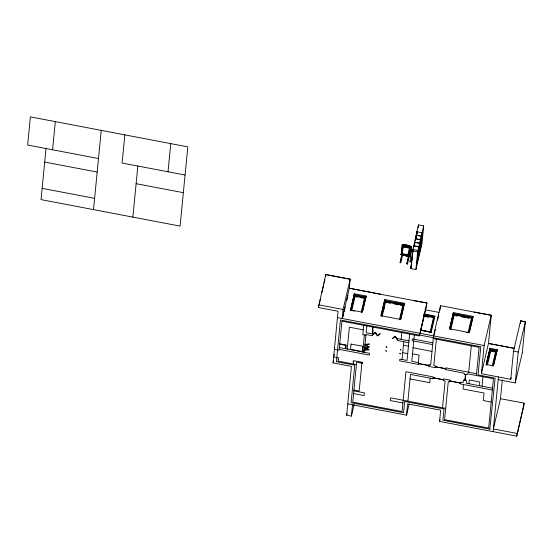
<?xml version="1.0" encoding="UTF-8"?>
<svg xmlns="http://www.w3.org/2000/svg" width="553" height="553" viewBox="0 0 553 553"><rect width="100%" height="100%" fill="white"/><g stroke="black" fill="none" stroke-linecap="round" stroke-linejoin="round"><path stroke-width="0.83" d="M46.017 148.543L41.04 199.619L180.098 226.108L187.813 146.863L30.394 116.87L27.65 145.038L98.489 158.538M52.576 149.787L55.321 121.619M93.512 209.615L101.234 130.37M124.847 134.863L122.102 163.038L185.068 175.031M132.872 217.115L137.842 166.031M168.015 171.783L170.759 143.614M354.148 404.361L351.39 416.105L346.669 415.206L351.425 366.376L333.058 362.879L338.083 311.277L318.404 307.523L325.779 274.509L350.18 279.161L349.275 288.279L426.819 303.058M325.579 276.541L325.779 274.509M350.18 279.161L343.067 309.473L342.189 318.487L349.302 288.175L380.512 294.231M347.236 349.054L349.358 327.196L363.266 329.844M354.169 295.095L354.3 293.747L366.107 295.993L365.975 297.348M354.729 295.461L365.222 297.459L354.729 295.461L351.183 310.565M359.816 297.493L364.538 298.392L364.593 297.791L355.15 295.993L355.088 296.595L358.24 297.196M353.263 363.978L353.581 360.674L362.637 362.395L362.547 363.293L356.644 362.174L352.752 402.135L402.079 411.529L405.957 371.72L433.241 376.918L433.068 378.722L410.499 374.422L407.9 401.16M351.39 416.105L352.489 404.837M363.708 325.337L362.796 334.655L365.948 335.249M362.713 352.005L364.372 334.952M361.89 363.169L359.174 391.116L353.927 390.114M363.501 352.15L363.694 350.125L364.482 350.277M364.289 352.302L366.017 334.503L372.577 335.747L373.095 330.466L372.701 330.39M366.853 325.938L366.197 332.699L372.757 333.95M372.625 327.037L372.287 330.521L372.681 330.597M372.363 333.874L373.019 327.113M384.563 301.274L384.736 299.546L404.409 303.293L404.278 304.648M385.165 301.185L403.524 304.758L385.165 301.185L381.618 316.364M399.563 319.33L402.902 305.09L385.586 301.793L385.524 302.394L387.176 302.705M400.151 262.654L402.211 253.647L409.559 255.051L407.499 264.058L406.877 263.553L408.702 255.79L402.667 254.636L400.807 262.779L400.151 262.654L402.176 254.027M400.932 254.622L400.973 254.249L401.589 254.753L400.932 254.622L402.916 245.947L406.642 246.12L410.264 247.343L409.448 255.749L403.6 255.009M401.298 253.875L402.183 244.772A9.366 5.253 13.2 0 1 411.37 246.52L410.409 255.949A9.366 5.253 13.2 0 1 405.743 255.783M401.423 254.477L402.363 245.242L406.752 245.414L411.017 246.894L410.077 256.122L405.688 255.956L401.492 254.152L403.469 255.016M400.807 262.779L400.185 262.281M402.1 254.345L402.916 245.947L410.264 247.343M402.667 254.636L402.632 255.016L408.667 256.163L406.842 263.926M403.448 246.61L403.414 246.984L409.448 248.131L409.483 247.758L403.448 246.61L401.589 254.753M402.833 254.152L402.867 253.772M399.992 319.786L403.531 304.682M407.623 255.901L407.658 255.527L408.28 256.025L407.623 255.901L409.483 247.758M407.499 264.058L406.877 263.553M408.667 256.163L408.702 255.79M401.091 339.348L401.748 332.588M409.559 255.051L410.222 248.249M411.757 262.136L410.05 261.811L411.273 250.115L413.347 250.06M416.409 236.822L416.941 231.368L418.455 224.898L423.702 225.901L421.974 243.7L415.897 269.588L410.914 268.64L412.828 251.09L411.121 250.765L411.273 250.115M402.066 359.498L403.801 341.699M410.914 268.64L412.649 250.834L416.941 231.368M411.301 266.518L411.702 262.385M411.861 260.733L412.262 256.606M412.427 254.947L412.953 249.541M411.999 259.585L412.248 257.034M412.497 254.491L412.828 251.09M413.616 248.014L413.865 245.726L418.856 246.673L418.469 250.343M415.275 240.935L415.524 238.647L420.515 239.594L420.128 243.265M415.974 238.778L416.305 235.322L421.289 236.276M416.022 238.564L416.361 235.108L421.345 236.055L420.957 239.726M416.934 233.857L417.135 231.783L422.119 232.737L421.787 236.193M416.983 233.67L417.204 231.417M418.165 227.905L418.455 224.898M409.621 334.088L407.049 360.452L399.84 359.077L399.66 360.881L418.421 364.455L418.593 362.65L411.778 361.351L413.755 340.994M415.897 269.588L417.633 251.788L423.702 225.901M418.075 252.092L416.983 263.359L420.743 247.17M418.268 257.739L419.686 243.133L414.695 242.186L414.308 245.857L414.944 243.147M419.914 250.848L421.061 239.359M420.722 247.391L421.821 236.124L417.633 253.882L417.971 250.426L412.987 249.479M347.768 403.939L406.538 415.137L407.637 403.87L440.693 410.167L439.594 421.434L516.73 436.13L523.843 405.819M413.934 339.189L414.342 334.987M420.646 330.542L424.047 315.701L433.49 317.498L433.434 318.099M418.331 362.602L419.063 355.088L412.503 353.837M424.047 315.701L423.992 316.302L428.713 317.201M426.557 305.761L426.847 302.947L413.298 300.479M430.096 332.339L433.49 317.498M423.633 315.092L434.119 317.166L423.626 315.169M430.179 378.169L429.743 382.676L410.063 378.929M436.379 339.183L433.815 365.547L435.391 365.851L435.211 367.655L428.914 366.452L429.093 364.648L430.663 364.952L433.497 335.878L440.582 305.678L491.216 315.321M440.582 305.678L439.725 310.897M442.531 407.761L445.137 381.017L443.561 380.72L443.734 378.916L450.031 380.118L449.859 381.916L448.283 381.618L444.584 419.63L488.658 428.029L493.456 378.75L467.223 373.752L467.133 374.651L463.988 374.049L464.071 373.151L445.704 369.653L445.884 367.849L476.582 373.697M453.142 314.643L453.342 312.618L473.022 316.364L472.891 317.712L471.246 317.401M453.778 314.256L472.138 317.83L453.778 314.256L450.225 329.429M454.137 315.466L454.193 314.864L471.509 318.162L471.453 318.763M463.497 384.515L463.061 389.022L484.048 393.024L483.322 400.538L491.188 402.038M464.32 380.236L464.354 379.863L465.667 380.111L465.633 380.485M464.9 374.229L464.866 374.602L466.179 374.851L466.214 374.478M464.942 379.973L465.46 374.713M465.073 380.001L465.591 374.74M468.709 372.197L471.274 345.832M468.923 383.713L469.29 379.959L479.783 381.957L479.416 385.711M476.403 375.501L479.147 347.332L433.234 338.581M511.166 377.616L510.778 379.296L481.393 373.697L484.131 345.528L491.244 315.217L474.032 312.051M482.043 386.215L482.963 376.752M491.244 315.217L488.472 343.489L514.504 348.452M489.758 350.312L489.958 348.279L497.168 349.655L497.036 351.01M490.38 350.001L496.29 351.044L492.744 366.224M490.808 350.526L490.746 351.127L495.599 352.054L495.661 351.452L490.808 350.526L487.463 364.766M489.813 429.163L495.122 378.148L478.069 374.899L480.806 346.731L340.441 319.987L336.383 361.676L354.75 365.174L351.093 402.736L403.566 412.732L404.665 401.464L444.018 408.964L442.918 420.232L490.145 429.225M493.117 431.63L498.447 376.946M502.311 379.925L500.465 398.72L524.106 403.109L523.815 405.923M510.778 379.296L513.516 351.127L520.629 320.816L525.35 321.715L522.315 352.696M520.352 323.484L520.629 320.816M498.184 379.648L515.237 382.897L518.244 352.026L525.35 321.715M516.73 436.13L524.106 403.109M318.404 307.523L318.798 305.85M319.192 304.171L320.374 299.138M321.95 292.426L323.719 284.871M324.113 283.198L324.901 279.839M334.759 347.726L334.378 349.358L339.1 350.256L341.927 321.189L419.478 335.961L426.847 302.947M333.839 356.056L334.219 354.418M342.915 316.993L343.696 313.641M344.09 311.961L345.272 306.929M346.849 300.217L348.031 295.178M333.058 362.879L333.646 360.362M354.3 293.747L350.505 309.929L362.312 312.175L366.107 295.993M350.408 310.904L354.203 294.721L366.01 296.975L362.595 311.533M351.473 306.797L352.233 303.562M352.614 301.945L353.374 298.71M351.57 306.97L352.897 301.302M353.277 299.685L354.038 296.449M351.812 310.233L355.15 295.993M361.254 312.03L364.593 297.791M361.676 312.563L365.229 297.383M346.669 415.206L347.063 413.526M384.736 299.546L380.941 315.722L400.614 319.475L404.409 303.293M381.031 315.894L384.639 300.521L404.312 304.268L400.711 319.641M381.432 315.189L382.192 311.954M383.139 307.91L383.9 304.675M382.241 316.033L385.586 301.793M383.955 309.092L384.736 305.74M402.183 244.772L402.107 245.097A9.366 5.253 13.2 0 1 411.294 246.845L411.37 246.52M402.363 245.242L406.718 245.795M408.28 256.025L410.34 247.018L408.84 246.362M411.017 246.894L406.676 245.739M410.077 256.122L408.086 255.894M410.05 261.811L410.616 260.822M416.575 235.129L417.335 231.887M410.955 267.293L411.722 264.016M420.066 333.445L426.584 305.65M406.538 415.137L409.096 404.229M434.126 317.09L430.58 332.27L421.704 330.5M431.112 332.858L434.983 316.046L424.02 313.952M434.022 335.229L435.398 329.353M437.561 320.125L438.743 315.092M453.342 312.618L449.548 328.793L469.227 332.547L473.022 316.364M449.644 328.966L453.246 313.592L472.926 317.339L469.317 332.712M449.796 328.53L451.276 322.434M451.504 321.245L453.211 313.966L455.672 314.436M452.319 318.556L453.08 315.321M450.792 329.699L454.193 314.864M439.594 421.434L439.988 419.755M468.17 332.401L471.509 318.162M468.591 332.934L472.144 317.754M481.393 373.697L488.499 343.385L514.525 348.342M489.958 348.279L486.156 364.462L493.373 365.837L497.168 349.655M486.253 364.627L489.861 349.261L497.078 350.63L493.656 365.194M486.218 365.008L488.306 356.104M488.645 354.86L489.82 349.634M486.467 364.738L488.361 356.65M488.741 355.033L489.502 351.798M486.84 365.098L490.387 349.925M492.322 365.692L495.661 351.452M500.493 398.616L493.38 428.928L516.993 433.421M515.237 382.897L522.343 352.586M44.696 162.064L97.176 172.059M136.128 183.686L183.354 192.686M415.476 238.861L420.46 239.808M414.646 242.401L419.63 243.348M413.817 245.94L418.801 246.887M403.808 245.774L410.34 247.018M412.649 250.834L417.633 251.788M407.015 254.947L408.688 255.265M42.139 188.352L94.611 198.347M325.752 274.62L350.153 279.265M520.601 320.92L525.322 321.818M355.012 295.261L356.699 295.579M387.059 301.364L388.704 301.675M396.079 303.085L397.718 303.397M401.817 304.178L403.462 304.489M459.771 315.217L461.409 315.528M465.508 316.309L467.147 316.62M425.126 309.77L439.089 312.431M388.821 303.023L390.473 303.334M394.593 304.122L398.72 304.903M400.365 305.221L402.017 305.533M455.783 315.777L457.435 316.095M461.555 316.876L465.681 317.664M467.326 317.975L468.979 318.293M423.944 314.588L434.907 316.675M428.126 315.77L432.342 316.572M352.807 310.793L354.418 311.104M466.096 332.381L467.762 332.699M318.666 304.821L343.067 309.473M420.709 329.941L430.151 331.738M420.225 330.134L431.188 332.222M337.468 317.588L484.131 345.528M513.516 351.127L518.244 352.026M492.225 350.09L493.829 350.395M432.826 342.791L412.358 338.892L412.185 340.696L432.646 344.595M408.964 340.848L397.413 338.643L397.241 340.448L408.785 342.646M403.455 345.231L408.439 346.178M413.098 347.754L431.983 351.432M402.722 352.738L407.713 353.692M339.729 343.8L346.289 345.051L345.922 348.805L369.535 353.305L369.356 355.109L339.183 349.358M339.687 344.173L345.59 345.3L345.266 348.68L339.362 347.554M418.545 363.176L419.202 363.3L419.126 364.054L418.469 363.929M429.038 365.174L428.381 365.049L428.312 365.803L428.969 365.927M435.335 366.376L435.992 366.501L435.916 367.254L435.266 367.123M445.829 368.374L445.179 368.25L445.103 369.003L445.759 369.127M419.167 363.639L428.354 365.388M445.144 368.588L435.958 366.839L445.137 368.664M419.16 363.715L428.347 365.464M333.646 356.872L338.367 357.77L338.042 361.074L356.409 364.572M338.298 358.448L338.789 358.925L338.263 358.821M353.519 361.344L352.994 361.247L353.485 361.724M492.536 388.213L466.297 383.215L466.545 380.658L463.4 380.063L463.151 382.614L460.525 382.116L460.352 383.92L492.364 390.017M433.193 377.443L433.849 377.568L433.773 378.321L433.117 378.197M443.686 379.441L443.029 379.317L442.953 380.07L443.61 380.194M449.983 380.644L450.64 380.768L450.564 381.515L449.907 381.39M460.476 382.641L459.82 382.517L459.75 383.27L460.4 383.395M442.994 379.655L433.815 377.906L442.988 379.731M459.785 382.856L450.605 381.107L459.778 382.932M353.851 390.867L364.344 392.865L364.081 395.568L353.588 393.57M445.677 408.363L390.584 397.863L390.321 400.566L402.909 402.964M404.948 255.61A9.366 5.253 13.2 0 1 401.222 254.2M351.058 344.049L350.547 349.302L362.353 351.556L362.865 346.296L351.058 344.049M385.835 350.664L386.45 351.169L385.835 350.664M386.208 346.835L386.824 347.332L386.208 346.835M399.854 353.339L400.476 353.837L399.854 353.339M400.227 349.503L400.849 350.008L400.227 349.503M375.017 332.491L372.667 334.848L375.743 332.623L377.906 335.941L380.264 333.577L377.187 335.802L375.017 332.491M364.634 344.602L369.293 347.125L364.185 347.574L369.024 349.925L363.957 349.966L369.065 349.51L364.227 347.166L369.155 346.89L364.496 344.36L369.432 344.09L364.634 344.602M394.794 336.259L392.436 338.616L395.513 336.39L397.33 339.549L394.794 336.259"/></g></svg>
